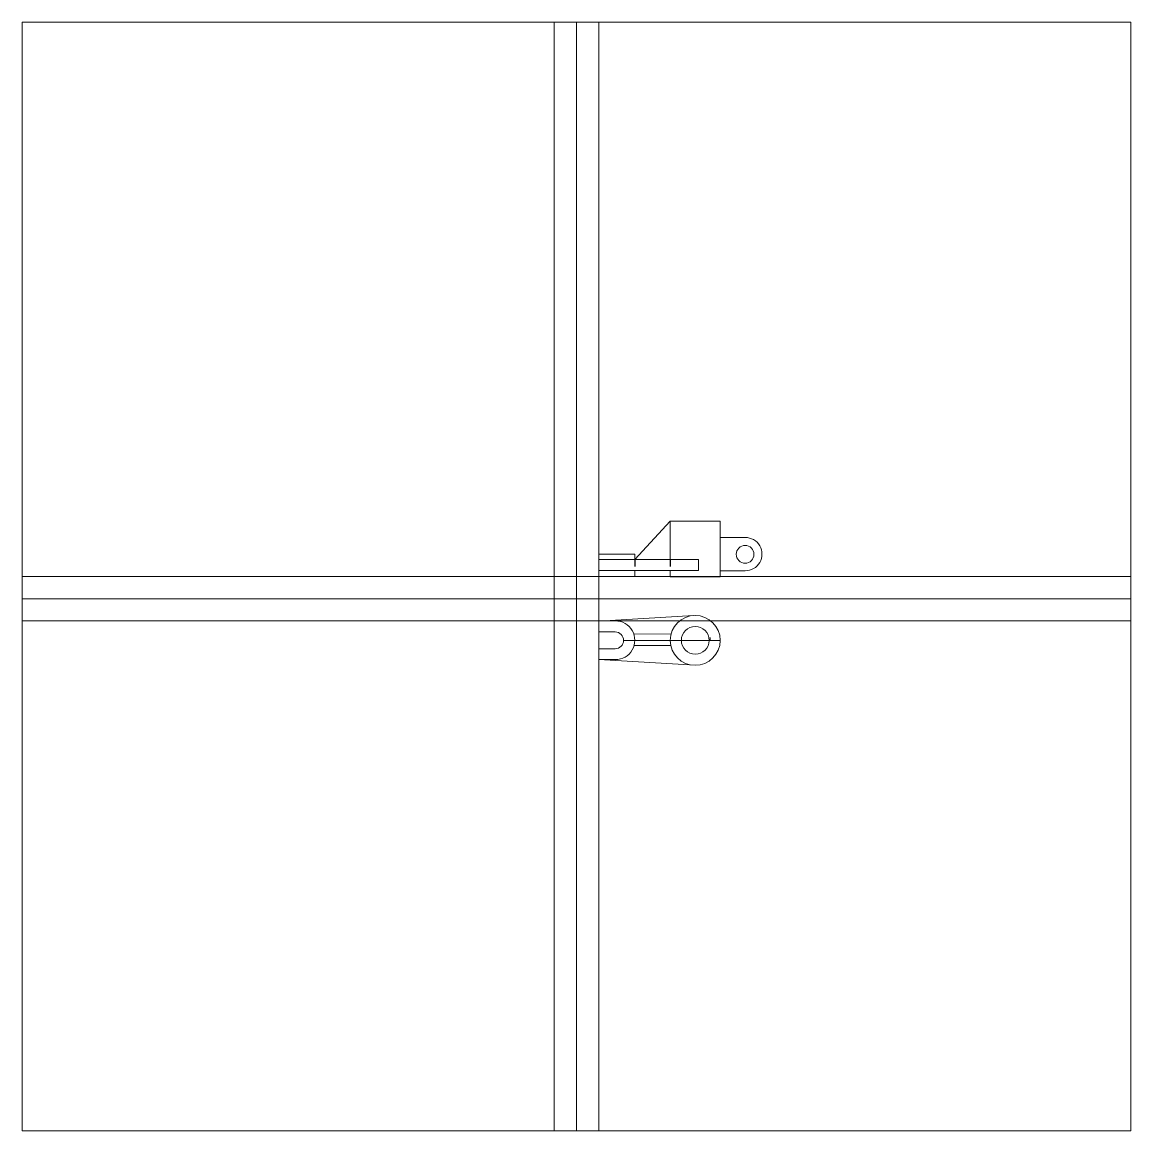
# Model space of a CAD drawing. Header units: millimetres. Extents: x 0 to 1000, y 0 to 1000.
import ezdxf

# ---------------------------------------------------------------- set-up
doc = ezdxf.new("R2010")
doc.units = ezdxf.units.MM
doc.linetypes.add('HIDDEN', pattern=[9.525, 6.35, -3.175])
doc.layers.get('0').update_dxf_attribs({"lineweight": 13})
doc.layers.add('Hidden', color=6, linetype='HIDDEN', lineweight=30)
doc.layers.add('Projection', color=252, linetype='Continuous', lineweight=13)

msp = doc.modelspace()

# ---------------------------------------------------------------- linework, layer by layer
for p, q in [((552.5, 515.3), (584.6, 549.8)), ((520.1, 459.8), (605.7, 464.8)), ((520, 450.1), (535, 450.1)), ((542.5, 442.4), (629.6, 442.4)), ((620.5, 442.4), (620.5, 444.9)), ((520, 434.8), (535, 434.8)), ((520, 425), (607.1, 419.9))]:
    msp.add_line(p, q)
for points in [[(0, 0), (1000, 0), (1000, 1000), (0, 1000)], [(520, 505.3), (610, 505.3), (610, 515.3), (520, 515.3)]]:
    msp.add_lwpolyline(points, close=True)
for points in [[(584.6, 505.3), (584.6, 499.8), (629.6, 499.8), (629.6, 549.8), (584.6, 549.8), (584.6, 515.3)], [(652.2, 535.2), (629.7, 535.2), (629.7, 505.2), (652.2, 505.2)], [(552.5, 515.3), (552.5, 520), (520, 520), (520, 500), (552.5, 500), (552.5, 505.3)], [(535, 460), (535, 460), (520, 460), (520, 450.1)], [(585.3, 448.1), (551.6, 448.3)], [(520, 434.8), (520, 425), (535, 425), (535, 425)], [(552, 437.8), (585, 437.8)]]:
    msp.add_lwpolyline(points)
for centre, radius in [((652.1, 520), 8), ((607.1, 442.4), 22.5), ((607.1, 442.4), 12.5)]:
    msp.add_circle(centre, radius)
for centre, radius, start, end in [((652.3, 520.2), 15, 269.3042, 90.6958), ((535.1, 442.5), 17.5, 149.4249, 149.5252), ((535.1, 442.5), 17.5, 269.7811, 90.2189), ((534.8, 442.4), 7.66, 271.2973, 88.7027), ((535.1, 442.5), 17.5, 210.4748, 210.5751)]:
    msp.add_arc(centre, radius, start, end)
at = {"layer": 'Hidden'}
for p, q in [((552.5, 515.3), (552.5, 505.3)), ((584.6, 515.3), (584.6, 505.3))]:
    msp.add_line(p, q, dxfattribs=at)
at = {"layer": 'Projection'}
for p, q in [((480, 0), (480, 1000)), ((500, 0), (500, 1000)), ((520, 0), (520, 1000)), ((0, 500), (1000, 500)), ((0, 480), (1000, 480)), ((0, 460), (1000, 460))]:
    msp.add_line(p, q, dxfattribs=at)

doc.saveas('drawing.dxf')
